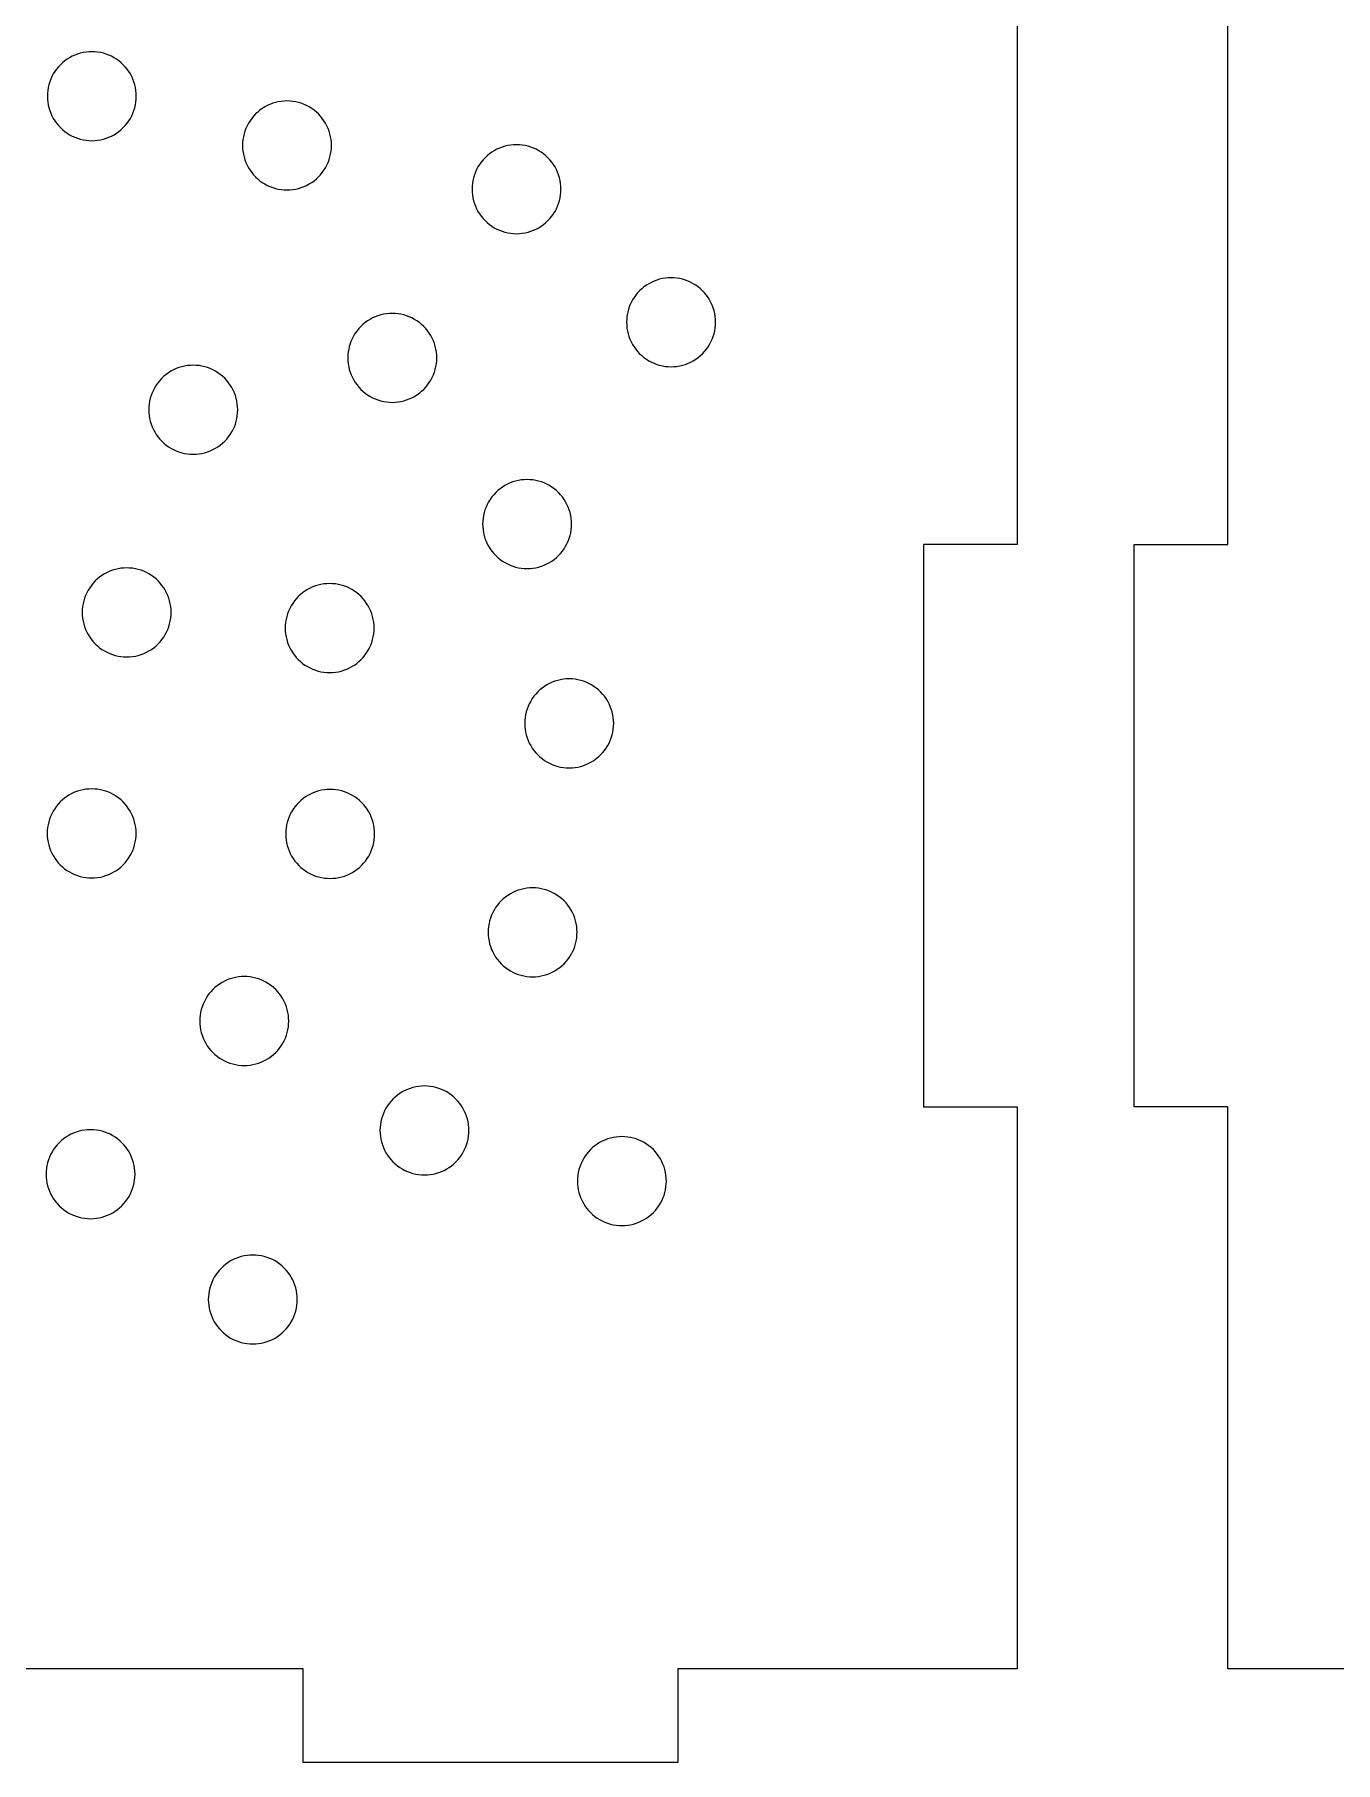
# Model space of a CAD drawing. Header units: millimetres. Extents: x 0 to 375, y -239 to 0.
# Drawn here: x 143 to 198.6, y -128 to -54.2 of the extents above; entities that cross this region are included whole.
import ezdxf

# ---------------------------------------------------------------- set-up
doc = ezdxf.new("R2010")
doc.units = ezdxf.units.MM
doc.layers.add('CUT', color=1, linetype='Continuous')

msp = doc.modelspace()

# ---------------------------------------------------------------- linework, layer by layer
at = {"layer": 'CUT'}
for points in [[(204.5, -124), (194, -124), (194, -100), (190, -100), (190, -76), (194, -76), (194, -52), (190, -52), (190, -28), (194, -28), (194, -4), (204.5, -4)], [(185, -52), (185, -76), (181, -76), (181, -100), (185, -100), (185, -124), (181, -124), (170.5, -124), (170.5, -128), (154.5, -128), (154.5, -124), (125.5, -124), (125.5, -128), (109.5, -128), (109.5, -124), (99, -124), (99, -124), (95, -124), (95, -100), (99, -100), (99, -76), (95, -76), (95, -52)]]:
    msp.add_lwpolyline(points, dxfattribs=at)
for points in [[(147.279, -57.463), (147.315, -57.344), (147.343, -57.223), (147.363, -57.1), (147.375, -56.977), (147.379, -56.852), (147.375, -56.728), (147.363, -56.604), (147.343, -56.482), (147.315, -56.361), (147.279, -56.242), (147.235, -56.125), (147.183, -56.012), (147.125, -55.903), (147.059, -55.797), (146.987, -55.696), (146.908, -55.6), (146.823, -55.509), (146.732, -55.424), (146.636, -55.345), (146.535, -55.273), (146.43, -55.207), (146.32, -55.149), (146.207, -55.098), (146.091, -55.054), (145.972, -55.018), (145.851, -54.989), (145.728, -54.969), (145.604, -54.957), (145.48, -54.953), (145.356, -54.957), (145.232, -54.969), (145.109, -54.989), (144.988, -55.018), (144.869, -55.054), (144.753, -55.098), (144.64, -55.149), (144.53, -55.207), (144.425, -55.273), (144.324, -55.345), (144.228, -55.424), (144.137, -55.509), (144.052, -55.6), (143.973, -55.696), (143.901, -55.797), (143.835, -55.903), (143.777, -56.012), (143.725, -56.125), (143.681, -56.242), (143.645, -56.361), (143.617, -56.482), (143.597, -56.604), (143.585, -56.728), (143.581, -56.852), (143.585, -56.977), (143.597, -57.1), (143.617, -57.223), (143.645, -57.344), (143.681, -57.463), (143.725, -57.579), (143.777, -57.692), (143.835, -57.802), (143.901, -57.908), (143.973, -58.009), (144.052, -58.105), (144.137, -58.195), (144.228, -58.28), (144.324, -58.359), (144.425, -58.432), (144.53, -58.497), (144.64, -58.556), (144.753, -58.607), (144.869, -58.651), (144.988, -58.687), (145.109, -58.715), (145.232, -58.735), (145.356, -58.748), (145.48, -58.752), (145.604, -58.748), (145.728, -58.735), (145.851, -58.715), (145.972, -58.687), (146.091, -58.651), (146.207, -58.607), (146.32, -58.556), (146.43, -58.497), (146.535, -58.432), (146.636, -58.359), (146.732, -58.28), (146.823, -58.195), (146.908, -58.105), (146.987, -58.009), (147.059, -57.908), (147.125, -57.802), (147.183, -57.692), (147.235, -57.579), (147.279, -57.463)], [(155.57, -59.681), (155.614, -59.565), (155.65, -59.446), (155.678, -59.325), (155.698, -59.203), (155.711, -59.079), (155.715, -58.955), (155.711, -58.83), (155.698, -58.707), (155.678, -58.584), (155.65, -58.463), (155.614, -58.344), (155.57, -58.228), (155.519, -58.115), (155.46, -58.005), (155.395, -57.899), (155.322, -57.798), (155.243, -57.702), (155.158, -57.612), (155.068, -57.527), (154.972, -57.448), (154.871, -57.375), (154.765, -57.31), (154.655, -57.251), (154.542, -57.2), (154.426, -57.156), (154.307, -57.12), (154.186, -57.092), (154.063, -57.072), (153.94, -57.059), (153.815, -57.055), (153.691, -57.059), (153.567, -57.072), (153.445, -57.092), (153.324, -57.12), (153.205, -57.156), (153.089, -57.2), (152.975, -57.251), (152.866, -57.31), (152.76, -57.375), (152.659, -57.448), (152.563, -57.527), (152.472, -57.612), (152.387, -57.702), (152.309, -57.798), (152.236, -57.899), (152.171, -58.005), (152.112, -58.115), (152.061, -58.228), (152.017, -58.344), (151.981, -58.463), (151.953, -58.584), (151.932, -58.707), (151.92, -58.83), (151.916, -58.955), (151.92, -59.079), (151.932, -59.203), (151.953, -59.325), (151.981, -59.446), (152.017, -59.565), (152.061, -59.681), (152.112, -59.795), (152.171, -59.904), (152.236, -60.01), (152.309, -60.111), (152.387, -60.207), (152.472, -60.298), (152.563, -60.383), (152.659, -60.461), (152.76, -60.534), (152.866, -60.599), (152.975, -60.658), (153.089, -60.709), (153.205, -60.753), (153.324, -60.789), (153.445, -60.817), (153.567, -60.838), (153.691, -60.85), (153.815, -60.854), (153.94, -60.85), (154.063, -60.838), (154.186, -60.817), (154.307, -60.789), (154.426, -60.753), (154.542, -60.709), (154.655, -60.658), (154.765, -60.599), (154.871, -60.534), (154.972, -60.461), (155.068, -60.383), (155.158, -60.298), (155.243, -60.207), (155.322, -60.111), (155.395, -60.01), (155.46, -59.904), (155.519, -59.795), (155.57, -59.681)], [(165.415, -61.433), (165.451, -61.314), (165.479, -61.193), (165.5, -61.07), (165.512, -60.947), (165.516, -60.822), (165.512, -60.698), (165.5, -60.575), (165.479, -60.452), (165.451, -60.331), (165.415, -60.212), (165.371, -60.096), (165.32, -59.982), (165.261, -59.873), (165.196, -59.767), (165.123, -59.666), (165.045, -59.57), (164.96, -59.479), (164.869, -59.394), (164.773, -59.316), (164.672, -59.243), (164.566, -59.178), (164.457, -59.119), (164.343, -59.068), (164.227, -59.024), (164.108, -58.988), (163.987, -58.96), (163.864, -58.939), (163.741, -58.927), (163.617, -58.923), (163.492, -58.927), (163.369, -58.939), (163.246, -58.96), (163.125, -58.988), (163.006, -59.024), (162.89, -59.068), (162.777, -59.119), (162.667, -59.178), (162.561, -59.243), (162.46, -59.316), (162.364, -59.394), (162.274, -59.479), (162.189, -59.57), (162.11, -59.666), (162.037, -59.767), (161.972, -59.873), (161.913, -59.982), (161.862, -60.096), (161.818, -60.212), (161.782, -60.331), (161.754, -60.452), (161.734, -60.575), (161.721, -60.698), (161.717, -60.822), (161.721, -60.947), (161.734, -61.07), (161.754, -61.193), (161.782, -61.314), (161.818, -61.433), (161.862, -61.549), (161.913, -61.662), (161.972, -61.772), (162.037, -61.878), (162.11, -61.979), (162.189, -62.075), (162.274, -62.165), (162.364, -62.25), (162.46, -62.329), (162.561, -62.402), (162.667, -62.467), (162.777, -62.526), (162.89, -62.577), (163.006, -62.621), (163.125, -62.657), (163.246, -62.685), (163.369, -62.705), (163.492, -62.718), (163.617, -62.722), (163.741, -62.718), (163.864, -62.705), (163.987, -62.685), (164.108, -62.657), (164.227, -62.621), (164.343, -62.577), (164.457, -62.526), (164.566, -62.467), (164.672, -62.402), (164.773, -62.329), (164.869, -62.25), (164.96, -62.165), (165.045, -62.075), (165.123, -61.979), (165.196, -61.878), (165.261, -61.772), (165.32, -61.662), (165.371, -61.549), (165.415, -61.433)], [(172.016, -67.114), (172.052, -66.995), (172.08, -66.874), (172.1, -66.751), (172.113, -66.628), (172.117, -66.503), (172.113, -66.379), (172.1, -66.256), (172.08, -66.133), (172.052, -66.012), (172.016, -65.893), (171.972, -65.777), (171.921, -65.663), (171.862, -65.554), (171.797, -65.448), (171.724, -65.347), (171.645, -65.251), (171.56, -65.16), (171.47, -65.075), (171.374, -64.997), (171.273, -64.924), (171.167, -64.859), (171.057, -64.8), (170.944, -64.749), (170.828, -64.705), (170.709, -64.669), (170.588, -64.641), (170.465, -64.62), (170.342, -64.608), (170.217, -64.604), (170.093, -64.608), (169.97, -64.62), (169.847, -64.641), (169.726, -64.669), (169.607, -64.705), (169.491, -64.749), (169.377, -64.8), (169.268, -64.859), (169.162, -64.924), (169.061, -64.997), (168.965, -65.075), (168.874, -65.16), (168.789, -65.251), (168.711, -65.347), (168.638, -65.448), (168.573, -65.554), (168.514, -65.663), (168.463, -65.777), (168.419, -65.893), (168.383, -66.012), (168.355, -66.133), (168.334, -66.256), (168.322, -66.379), (168.318, -66.503), (168.322, -66.628), (168.334, -66.751), (168.355, -66.874), (168.383, -66.995), (168.419, -67.114), (168.463, -67.23), (168.514, -67.343), (168.573, -67.453), (168.638, -67.559), (168.711, -67.66), (168.789, -67.756), (168.874, -67.846), (168.965, -67.931), (169.061, -68.01), (169.162, -68.083), (169.268, -68.148), (169.377, -68.207), (169.491, -68.258), (169.607, -68.302), (169.726, -68.338), (169.847, -68.366), (169.97, -68.387), (170.093, -68.399), (170.217, -68.403), (170.342, -68.399), (170.465, -68.387), (170.588, -68.366), (170.709, -68.338), (170.828, -68.302), (170.944, -68.258), (171.057, -68.207), (171.167, -68.148), (171.273, -68.083), (171.374, -68.01), (171.47, -67.931), (171.56, -67.846), (171.645, -67.756), (171.724, -67.66), (171.797, -67.559), (171.862, -67.453), (171.921, -67.343), (171.972, -67.23), (172.016, -67.114)], [(160.11, -68.636), (160.146, -68.517), (160.174, -68.396), (160.195, -68.274), (160.207, -68.15), (160.211, -68.026), (160.207, -67.902), (160.195, -67.778), (160.174, -67.655), (160.146, -67.534), (160.11, -67.415), (160.066, -67.299), (160.015, -67.186), (159.956, -67.076), (159.891, -66.971), (159.818, -66.87), (159.74, -66.773), (159.655, -66.683), (159.564, -66.598), (159.468, -66.519), (159.367, -66.447), (159.261, -66.381), (159.152, -66.322), (159.038, -66.271), (158.922, -66.227), (158.803, -66.191), (158.682, -66.163), (158.559, -66.143), (158.436, -66.131), (158.312, -66.126), (158.187, -66.131), (158.064, -66.143), (157.941, -66.163), (157.82, -66.191), (157.701, -66.227), (157.585, -66.271), (157.472, -66.322), (157.362, -66.381), (157.256, -66.447), (157.155, -66.519), (157.059, -66.598), (156.969, -66.683), (156.884, -66.773), (156.805, -66.87), (156.732, -66.971), (156.667, -67.076), (156.608, -67.186), (156.557, -67.299), (156.513, -67.415), (156.477, -67.534), (156.449, -67.655), (156.429, -67.778), (156.416, -67.902), (156.412, -68.026), (156.416, -68.15), (156.429, -68.274), (156.449, -68.396), (156.477, -68.517), (156.513, -68.636), (156.557, -68.753), (156.608, -68.866), (156.667, -68.975), (156.732, -69.081), (156.805, -69.182), (156.884, -69.278), (156.969, -69.369), (157.059, -69.454), (157.155, -69.533), (157.256, -69.605), (157.362, -69.671), (157.472, -69.729), (157.585, -69.78), (157.701, -69.824), (157.82, -69.86), (157.941, -69.889), (158.064, -69.909), (158.187, -69.921), (158.312, -69.925), (158.436, -69.921), (158.559, -69.909), (158.682, -69.889), (158.803, -69.86), (158.922, -69.824), (159.038, -69.78), (159.152, -69.729), (159.261, -69.671), (159.367, -69.605), (159.468, -69.533), (159.564, -69.454), (159.655, -69.369), (159.74, -69.278), (159.818, -69.182), (159.891, -69.081), (159.956, -68.975), (160.015, -68.866), (160.066, -68.753), (160.11, -68.636)], [(151.609, -70.851), (151.645, -70.732), (151.674, -70.611), (151.694, -70.489), (151.706, -70.365), (151.71, -70.241), (151.706, -70.117), (151.694, -69.993), (151.674, -69.87), (151.645, -69.749), (151.609, -69.63), (151.566, -69.514), (151.514, -69.401), (151.456, -69.291), (151.39, -69.186), (151.318, -69.085), (151.239, -68.989), (151.154, -68.898), (151.063, -68.813), (150.967, -68.734), (150.866, -68.662), (150.76, -68.596), (150.651, -68.537), (150.538, -68.486), (150.421, -68.442), (150.302, -68.406), (150.181, -68.378), (150.059, -68.358), (149.935, -68.346), (149.811, -68.342), (149.687, -68.346), (149.563, -68.358), (149.44, -68.378), (149.319, -68.406), (149.2, -68.442), (149.084, -68.486), (148.971, -68.537), (148.861, -68.596), (148.756, -68.662), (148.655, -68.734), (148.559, -68.813), (148.468, -68.898), (148.383, -68.989), (148.304, -69.085), (148.232, -69.186), (148.166, -69.291), (148.107, -69.401), (148.056, -69.514), (148.012, -69.63), (147.976, -69.749), (147.948, -69.87), (147.928, -69.993), (147.916, -70.117), (147.912, -70.241), (147.916, -70.365), (147.928, -70.489), (147.948, -70.611), (147.976, -70.732), (148.012, -70.851), (148.056, -70.968), (148.107, -71.081), (148.166, -71.19), (148.232, -71.296), (148.304, -71.397), (148.383, -71.493), (148.468, -71.584), (148.559, -71.669), (148.655, -71.748), (148.756, -71.82), (148.861, -71.886), (148.971, -71.944), (149.084, -71.996), (149.2, -72.039), (149.319, -72.075), (149.44, -72.104), (149.563, -72.124), (149.687, -72.136), (149.811, -72.14), (149.935, -72.136), (150.059, -72.124), (150.181, -72.104), (150.302, -72.075), (150.421, -72.039), (150.538, -71.996), (150.651, -71.944), (150.76, -71.886), (150.866, -71.82), (150.967, -71.748), (151.063, -71.669), (151.154, -71.584), (151.239, -71.493), (151.318, -71.397), (151.39, -71.296), (151.456, -71.19), (151.514, -71.081), (151.566, -70.968), (151.609, -70.851)], [(165.869, -75.731), (165.905, -75.613), (165.933, -75.491), (165.953, -75.369), (165.965, -75.245), (165.969, -75.121), (165.965, -74.997), (165.953, -74.873), (165.933, -74.75), (165.905, -74.629), (165.869, -74.51), (165.825, -74.394), (165.773, -74.281), (165.715, -74.171), (165.649, -74.066), (165.577, -73.965), (165.498, -73.869), (165.413, -73.778), (165.322, -73.693), (165.226, -73.614), (165.125, -73.542), (165.02, -73.476), (164.91, -73.418), (164.797, -73.366), (164.681, -73.322), (164.562, -73.286), (164.441, -73.258), (164.318, -73.238), (164.194, -73.226), (164.07, -73.222), (163.946, -73.226), (163.822, -73.238), (163.699, -73.258), (163.578, -73.286), (163.459, -73.322), (163.343, -73.366), (163.23, -73.418), (163.12, -73.476), (163.015, -73.542), (162.914, -73.614), (162.818, -73.693), (162.727, -73.778), (162.642, -73.869), (162.563, -73.965), (162.491, -74.066), (162.425, -74.171), (162.367, -74.281), (162.315, -74.394), (162.271, -74.51), (162.235, -74.629), (162.207, -74.75), (162.187, -74.873), (162.175, -74.997), (162.171, -75.121), (162.175, -75.245), (162.187, -75.369), (162.207, -75.491), (162.235, -75.613), (162.271, -75.731), (162.315, -75.848), (162.367, -75.961), (162.425, -76.071), (162.491, -76.176), (162.563, -76.277), (162.642, -76.373), (162.727, -76.464), (162.818, -76.549), (162.914, -76.628), (163.015, -76.7), (163.12, -76.766), (163.23, -76.824), (163.343, -76.876), (163.459, -76.919), (163.578, -76.956), (163.699, -76.984), (163.822, -77.004), (163.946, -77.016), (164.07, -77.02), (164.194, -77.016), (164.318, -77.004), (164.441, -76.984), (164.562, -76.956), (164.681, -76.919), (164.797, -76.876), (164.91, -76.824), (165.02, -76.766), (165.125, -76.7), (165.226, -76.628), (165.322, -76.549), (165.413, -76.464), (165.498, -76.373), (165.577, -76.277), (165.649, -76.176), (165.715, -76.071), (165.773, -75.961), (165.825, -75.848), (165.869, -75.731)], [(148.768, -79.504), (148.804, -79.385), (148.832, -79.264), (148.853, -79.142), (148.865, -79.018), (148.869, -78.894), (148.865, -78.77), (148.853, -78.646), (148.832, -78.523), (148.804, -78.402), (148.768, -78.283), (148.724, -78.167), (148.673, -78.054), (148.615, -77.944), (148.549, -77.839), (148.476, -77.738), (148.398, -77.641), (148.313, -77.551), (148.222, -77.466), (148.126, -77.387), (148.025, -77.315), (147.919, -77.249), (147.81, -77.19), (147.696, -77.139), (147.58, -77.095), (147.461, -77.059), (147.34, -77.031), (147.218, -77.011), (147.094, -76.999), (146.97, -76.994), (146.845, -76.999), (146.722, -77.011), (146.599, -77.031), (146.478, -77.059), (146.359, -77.095), (146.243, -77.139), (146.13, -77.19), (146.02, -77.249), (145.914, -77.315), (145.813, -77.387), (145.717, -77.466), (145.627, -77.551), (145.542, -77.641), (145.463, -77.738), (145.39, -77.839), (145.325, -77.944), (145.266, -78.054), (145.215, -78.167), (145.171, -78.283), (145.135, -78.402), (145.107, -78.523), (145.087, -78.646), (145.074, -78.77), (145.07, -78.894), (145.074, -79.018), (145.087, -79.142), (145.107, -79.264), (145.135, -79.385), (145.171, -79.504), (145.215, -79.621), (145.266, -79.734), (145.325, -79.843), (145.39, -79.949), (145.463, -80.05), (145.542, -80.146), (145.627, -80.237), (145.717, -80.322), (145.813, -80.401), (145.914, -80.473), (146.02, -80.539), (146.13, -80.597), (146.243, -80.648), (146.359, -80.692), (146.478, -80.728), (146.599, -80.757), (146.722, -80.777), (146.845, -80.789), (146.97, -80.793), (147.094, -80.789), (147.218, -80.777), (147.34, -80.757), (147.461, -80.728), (147.58, -80.692), (147.696, -80.648), (147.81, -80.597), (147.919, -80.539), (148.025, -80.473), (148.126, -80.401), (148.222, -80.322), (148.313, -80.237), (148.398, -80.146), (148.476, -80.05), (148.549, -79.949), (148.615, -79.843), (148.673, -79.734), (148.724, -79.621), (148.768, -79.504)], [(157.437, -80.172), (157.473, -80.053), (157.501, -79.932), (157.521, -79.81), (157.533, -79.686), (157.537, -79.562), (157.533, -79.438), (157.521, -79.314), (157.501, -79.191), (157.473, -79.07), (157.437, -78.951), (157.393, -78.835), (157.341, -78.722), (157.283, -78.612), (157.217, -78.507), (157.145, -78.406), (157.066, -78.31), (156.981, -78.219), (156.89, -78.134), (156.794, -78.055), (156.693, -77.983), (156.588, -77.917), (156.478, -77.858), (156.365, -77.807), (156.249, -77.763), (156.13, -77.727), (156.009, -77.699), (155.886, -77.679), (155.762, -77.667), (155.638, -77.663), (155.514, -77.667), (155.39, -77.679), (155.267, -77.699), (155.146, -77.727), (155.027, -77.763), (154.911, -77.807), (154.798, -77.858), (154.688, -77.917), (154.583, -77.983), (154.482, -78.055), (154.386, -78.134), (154.295, -78.219), (154.21, -78.31), (154.131, -78.406), (154.059, -78.507), (153.993, -78.612), (153.935, -78.722), (153.883, -78.835), (153.839, -78.951), (153.803, -79.07), (153.775, -79.191), (153.755, -79.314), (153.743, -79.438), (153.739, -79.562), (153.743, -79.686), (153.755, -79.81), (153.775, -79.932), (153.803, -80.053), (153.839, -80.172), (153.883, -80.289), (153.935, -80.402), (153.993, -80.512), (154.059, -80.617), (154.131, -80.718), (154.21, -80.814), (154.295, -80.905), (154.386, -80.99), (154.482, -81.069), (154.583, -81.141), (154.688, -81.207), (154.798, -81.265), (154.911, -81.317), (155.027, -81.36), (155.146, -81.396), (155.267, -81.425), (155.39, -81.445), (155.514, -81.457), (155.638, -81.461), (155.762, -81.457), (155.886, -81.445), (156.009, -81.425), (156.13, -81.396), (156.249, -81.36), (156.365, -81.317), (156.478, -81.265), (156.588, -81.207), (156.693, -81.141), (156.794, -81.069), (156.89, -80.99), (156.981, -80.905), (157.066, -80.814), (157.145, -80.718), (157.217, -80.617), (157.283, -80.512), (157.341, -80.402), (157.393, -80.289), (157.437, -80.172)], [(167.666, -84.243), (167.702, -84.124), (167.73, -84.003), (167.751, -83.88), (167.763, -83.757), (167.767, -83.632), (167.763, -83.508), (167.751, -83.385), (167.73, -83.262), (167.702, -83.141), (167.666, -83.022), (167.622, -82.906), (167.571, -82.792), (167.512, -82.683), (167.447, -82.577), (167.374, -82.476), (167.295, -82.38), (167.21, -82.289), (167.12, -82.205), (167.024, -82.126), (166.923, -82.053), (166.817, -81.988), (166.708, -81.929), (166.594, -81.878), (166.478, -81.834), (166.359, -81.798), (166.238, -81.77), (166.115, -81.749), (165.992, -81.737), (165.867, -81.733), (165.743, -81.737), (165.62, -81.749), (165.497, -81.77), (165.376, -81.798), (165.257, -81.834), (165.141, -81.878), (165.027, -81.929), (164.918, -81.988), (164.812, -82.053), (164.711, -82.126), (164.615, -82.205), (164.524, -82.289), (164.439, -82.38), (164.361, -82.476), (164.288, -82.577), (164.223, -82.683), (164.164, -82.792), (164.113, -82.906), (164.069, -83.022), (164.033, -83.141), (164.005, -83.262), (163.984, -83.385), (163.972, -83.508), (163.968, -83.632), (163.972, -83.757), (163.984, -83.88), (164.005, -84.003), (164.033, -84.124), (164.069, -84.243), (164.113, -84.359), (164.164, -84.473), (164.223, -84.582), (164.288, -84.688), (164.361, -84.789), (164.439, -84.885), (164.524, -84.975), (164.615, -85.06), (164.711, -85.139), (164.812, -85.212), (164.918, -85.277), (165.027, -85.336), (165.141, -85.387), (165.257, -85.431), (165.376, -85.467), (165.497, -85.495), (165.62, -85.516), (165.743, -85.528), (165.867, -85.532), (165.992, -85.528), (166.115, -85.516), (166.238, -85.495), (166.359, -85.467), (166.478, -85.431), (166.594, -85.387), (166.708, -85.336), (166.817, -85.277), (166.923, -85.212), (167.024, -85.139), (167.12, -85.06), (167.21, -84.975), (167.295, -84.885), (167.374, -84.789), (167.447, -84.688), (167.512, -84.582), (167.571, -84.473), (167.622, -84.359), (167.666, -84.243)], [(147.272, -88.941), (147.308, -88.822), (147.336, -88.701), (147.357, -88.578), (147.369, -88.454), (147.373, -88.33), (147.369, -88.206), (147.357, -88.082), (147.336, -87.96), (147.308, -87.839), (147.272, -87.72), (147.228, -87.603), (147.177, -87.49), (147.118, -87.381), (147.053, -87.275), (146.98, -87.174), (146.901, -87.078), (146.817, -86.987), (146.726, -86.902), (146.63, -86.823), (146.529, -86.751), (146.423, -86.685), (146.314, -86.627), (146.2, -86.576), (146.084, -86.532), (145.965, -86.496), (145.844, -86.467), (145.721, -86.447), (145.598, -86.435), (145.473, -86.431), (145.349, -86.435), (145.226, -86.447), (145.103, -86.467), (144.982, -86.496), (144.863, -86.532), (144.747, -86.576), (144.633, -86.627), (144.524, -86.685), (144.418, -86.751), (144.317, -86.823), (144.221, -86.902), (144.13, -86.987), (144.046, -87.078), (143.967, -87.174), (143.894, -87.275), (143.829, -87.381), (143.77, -87.49), (143.719, -87.603), (143.675, -87.72), (143.639, -87.839), (143.611, -87.96), (143.59, -88.082), (143.578, -88.206), (143.574, -88.33), (143.578, -88.454), (143.59, -88.578), (143.611, -88.701), (143.639, -88.822), (143.675, -88.941), (143.719, -89.057), (143.77, -89.17), (143.829, -89.28), (143.894, -89.385), (143.967, -89.486), (144.046, -89.583), (144.13, -89.673), (144.221, -89.758), (144.317, -89.837), (144.418, -89.909), (144.524, -89.975), (144.633, -90.034), (144.747, -90.085), (144.863, -90.129), (144.982, -90.165), (145.103, -90.193), (145.226, -90.213), (145.349, -90.225), (145.473, -90.23), (145.598, -90.225), (145.721, -90.213), (145.844, -90.193), (145.965, -90.165), (146.084, -90.129), (146.2, -90.085), (146.314, -90.034), (146.423, -89.975), (146.529, -89.909), (146.63, -89.837), (146.726, -89.758), (146.817, -89.673), (146.901, -89.583), (146.98, -89.486), (147.053, -89.385), (147.118, -89.28), (147.177, -89.17), (147.228, -89.057), (147.272, -88.941)], [(157.457, -88.963), (157.493, -88.844), (157.521, -88.723), (157.542, -88.601), (157.554, -88.477), (157.558, -88.353), (157.554, -88.228), (157.542, -88.105), (157.521, -87.982), (157.493, -87.861), (157.457, -87.742), (157.413, -87.626), (157.362, -87.513), (157.303, -87.403), (157.238, -87.297), (157.165, -87.196), (157.087, -87.1), (157.002, -87.01), (156.911, -86.925), (156.815, -86.846), (156.714, -86.773), (156.608, -86.708), (156.499, -86.649), (156.385, -86.598), (156.269, -86.554), (156.15, -86.518), (156.029, -86.49), (155.906, -86.47), (155.783, -86.457), (155.659, -86.453), (155.534, -86.457), (155.411, -86.47), (155.288, -86.49), (155.167, -86.518), (155.048, -86.554), (154.932, -86.598), (154.818, -86.649), (154.709, -86.708), (154.603, -86.773), (154.502, -86.846), (154.406, -86.925), (154.316, -87.01), (154.231, -87.1), (154.152, -87.196), (154.079, -87.297), (154.014, -87.403), (153.955, -87.513), (153.904, -87.626), (153.86, -87.742), (153.824, -87.861), (153.796, -87.982), (153.775, -88.105), (153.763, -88.228), (153.759, -88.353), (153.763, -88.477), (153.775, -88.601), (153.796, -88.723), (153.824, -88.844), (153.86, -88.963), (153.904, -89.079), (153.955, -89.193), (154.014, -89.302), (154.079, -89.408), (154.152, -89.509), (154.231, -89.605), (154.316, -89.696), (154.406, -89.781), (154.502, -89.859), (154.603, -89.932), (154.709, -89.997), (154.818, -90.056), (154.932, -90.107), (155.048, -90.151), (155.167, -90.187), (155.288, -90.215), (155.411, -90.236), (155.534, -90.248), (155.659, -90.252), (155.783, -90.248), (155.906, -90.236), (156.029, -90.215), (156.15, -90.187), (156.269, -90.151), (156.385, -90.107), (156.499, -90.056), (156.608, -89.997), (156.714, -89.932), (156.815, -89.859), (156.911, -89.781), (157.002, -89.696), (157.087, -89.605), (157.165, -89.509), (157.238, -89.408), (157.303, -89.302), (157.362, -89.193), (157.413, -89.079), (157.457, -88.963)], [(166.06, -93.281), (166.103, -93.165), (166.139, -93.046), (166.168, -92.925), (166.188, -92.802), (166.2, -92.679), (166.204, -92.554), (166.2, -92.43), (166.188, -92.306), (166.168, -92.184), (166.139, -92.063), (166.103, -91.944), (166.06, -91.828), (166.008, -91.714), (165.95, -91.605), (165.884, -91.499), (165.812, -91.398), (165.733, -91.302), (165.648, -91.211), (165.557, -91.126), (165.461, -91.048), (165.36, -90.975), (165.255, -90.91), (165.145, -90.851), (165.032, -90.8), (164.915, -90.756), (164.796, -90.72), (164.675, -90.692), (164.553, -90.671), (164.429, -90.659), (164.305, -90.655), (164.181, -90.659), (164.057, -90.671), (163.934, -90.692), (163.813, -90.72), (163.694, -90.756), (163.578, -90.8), (163.465, -90.851), (163.355, -90.91), (163.25, -90.975), (163.149, -91.048), (163.053, -91.126), (162.962, -91.211), (162.877, -91.302), (162.798, -91.398), (162.726, -91.499), (162.66, -91.605), (162.601, -91.714), (162.55, -91.828), (162.506, -91.944), (162.47, -92.063), (162.442, -92.184), (162.422, -92.306), (162.41, -92.43), (162.406, -92.554), (162.41, -92.679), (162.422, -92.802), (162.442, -92.925), (162.47, -93.046), (162.506, -93.165), (162.55, -93.281), (162.601, -93.394), (162.66, -93.504), (162.726, -93.61), (162.798, -93.711), (162.877, -93.807), (162.962, -93.897), (163.053, -93.982), (163.149, -94.061), (163.25, -94.134), (163.355, -94.199), (163.465, -94.258), (163.578, -94.309), (163.694, -94.353), (163.813, -94.389), (163.934, -94.417), (164.057, -94.437), (164.181, -94.45), (164.305, -94.454), (164.429, -94.45), (164.553, -94.437), (164.675, -94.417), (164.796, -94.389), (164.915, -94.353), (165.032, -94.309), (165.145, -94.258), (165.255, -94.199), (165.36, -94.134), (165.461, -94.061), (165.557, -93.982), (165.648, -93.897), (165.733, -93.807), (165.812, -93.711), (165.884, -93.61), (165.95, -93.504), (166.008, -93.394), (166.06, -93.281)], [(153.789, -96.952), (153.825, -96.833), (153.853, -96.712), (153.873, -96.59), (153.886, -96.466), (153.89, -96.342), (153.886, -96.218), (153.873, -96.094), (153.853, -95.971), (153.825, -95.85), (153.789, -95.731), (153.745, -95.615), (153.694, -95.502), (153.635, -95.392), (153.57, -95.287), (153.497, -95.186), (153.418, -95.09), (153.333, -94.999), (153.243, -94.914), (153.147, -94.835), (153.046, -94.763), (152.94, -94.697), (152.83, -94.638), (152.717, -94.587), (152.601, -94.543), (152.482, -94.507), (152.361, -94.479), (152.238, -94.459), (152.115, -94.447), (151.99, -94.443), (151.866, -94.447), (151.742, -94.459), (151.62, -94.479), (151.499, -94.507), (151.38, -94.543), (151.263, -94.587), (151.15, -94.638), (151.041, -94.697), (150.935, -94.763), (150.834, -94.835), (150.738, -94.914), (150.647, -94.999), (150.562, -95.09), (150.483, -95.186), (150.411, -95.287), (150.345, -95.392), (150.287, -95.502), (150.236, -95.615), (150.192, -95.731), (150.156, -95.85), (150.128, -95.971), (150.107, -96.094), (150.095, -96.218), (150.091, -96.342), (150.095, -96.466), (150.107, -96.59), (150.128, -96.712), (150.156, -96.833), (150.192, -96.952), (150.236, -97.069), (150.287, -97.182), (150.345, -97.291), (150.411, -97.397), (150.483, -97.498), (150.562, -97.594), (150.647, -97.685), (150.738, -97.77), (150.834, -97.849), (150.935, -97.921), (151.041, -97.987), (151.15, -98.045), (151.263, -98.097), (151.38, -98.14), (151.499, -98.176), (151.62, -98.205), (151.742, -98.225), (151.866, -98.237), (151.99, -98.241), (152.115, -98.237), (152.238, -98.225), (152.361, -98.205), (152.482, -98.176), (152.601, -98.14), (152.717, -98.097), (152.83, -98.045), (152.94, -97.987), (153.046, -97.921), (153.147, -97.849), (153.243, -97.77), (153.333, -97.685), (153.418, -97.594), (153.497, -97.498), (153.57, -97.397), (153.635, -97.291), (153.694, -97.182), (153.745, -97.069), (153.789, -96.952)], [(161.44, -101.742), (161.484, -101.625), (161.52, -101.506), (161.548, -101.385), (161.568, -101.263), (161.58, -101.139), (161.584, -101.015), (161.58, -100.891), (161.568, -100.767), (161.548, -100.644), (161.52, -100.523), (161.484, -100.404), (161.44, -100.288), (161.388, -100.175), (161.33, -100.065), (161.264, -99.96), (161.192, -99.859), (161.113, -99.763), (161.028, -99.672), (160.937, -99.587), (160.841, -99.508), (160.74, -99.436), (160.635, -99.37), (160.525, -99.311), (160.412, -99.26), (160.296, -99.216), (160.177, -99.18), (160.056, -99.152), (159.933, -99.132), (159.809, -99.12), (159.685, -99.116), (159.561, -99.12), (159.437, -99.132), (159.314, -99.152), (159.193, -99.18), (159.075, -99.216), (158.958, -99.26), (158.845, -99.311), (158.735, -99.37), (158.63, -99.436), (158.529, -99.508), (158.433, -99.587), (158.342, -99.672), (158.257, -99.763), (158.178, -99.859), (158.106, -99.96), (158.04, -100.065), (157.982, -100.175), (157.93, -100.288), (157.887, -100.404), (157.85, -100.523), (157.822, -100.644), (157.802, -100.767), (157.79, -100.891), (157.786, -101.015), (157.79, -101.139), (157.802, -101.263), (157.822, -101.385), (157.85, -101.506), (157.887, -101.625), (157.93, -101.742), (157.982, -101.855), (158.04, -101.965), (158.106, -102.07), (158.178, -102.171), (158.257, -102.267), (158.342, -102.358), (158.433, -102.443), (158.529, -102.522), (158.63, -102.594), (158.735, -102.66), (158.845, -102.718), (158.958, -102.77), (159.075, -102.813), (159.193, -102.849), (159.314, -102.878), (159.437, -102.898), (159.561, -102.91), (159.685, -102.914), (159.809, -102.91), (159.933, -102.898), (160.056, -102.878), (160.177, -102.849), (160.296, -102.813), (160.412, -102.77), (160.525, -102.718), (160.635, -102.66), (160.74, -102.594), (160.841, -102.522), (160.937, -102.443), (161.028, -102.358), (161.113, -102.267), (161.192, -102.171), (161.264, -102.07), (161.33, -101.965), (161.388, -101.855), (161.44, -101.742)], [(147.18, -103.609), (147.223, -103.493), (147.259, -103.374), (147.288, -103.253), (147.308, -103.13), (147.32, -103.007), (147.324, -102.883), (147.32, -102.758), (147.308, -102.635), (147.288, -102.512), (147.259, -102.391), (147.223, -102.272), (147.18, -102.156), (147.128, -102.042), (147.07, -101.933), (147.004, -101.827), (146.932, -101.726), (146.853, -101.63), (146.768, -101.54), (146.677, -101.455), (146.581, -101.376), (146.48, -101.303), (146.374, -101.238), (146.265, -101.179), (146.152, -101.128), (146.035, -101.084), (145.916, -101.048), (145.795, -101.02), (145.673, -100.999), (145.549, -100.987), (145.425, -100.983), (145.301, -100.987), (145.177, -100.999), (145.054, -101.02), (144.933, -101.048), (144.814, -101.084), (144.698, -101.128), (144.585, -101.179), (144.475, -101.238), (144.37, -101.303), (144.269, -101.376), (144.173, -101.455), (144.082, -101.54), (143.997, -101.63), (143.918, -101.726), (143.846, -101.827), (143.78, -101.933), (143.721, -102.042), (143.67, -102.156), (143.626, -102.272), (143.59, -102.391), (143.562, -102.512), (143.542, -102.635), (143.53, -102.758), (143.526, -102.883), (143.53, -103.007), (143.542, -103.13), (143.562, -103.253), (143.59, -103.374), (143.626, -103.493), (143.67, -103.609), (143.721, -103.723), (143.78, -103.832), (143.846, -103.938), (143.918, -104.039), (143.997, -104.135), (144.082, -104.226), (144.173, -104.311), (144.269, -104.389), (144.37, -104.462), (144.475, -104.527), (144.585, -104.586), (144.698, -104.637), (144.814, -104.681), (144.933, -104.717), (145.054, -104.745), (145.177, -104.766), (145.301, -104.778), (145.425, -104.782), (145.549, -104.778), (145.673, -104.766), (145.795, -104.745), (145.916, -104.717), (146.035, -104.681), (146.152, -104.637), (146.265, -104.586), (146.374, -104.527), (146.48, -104.462), (146.581, -104.389), (146.677, -104.311), (146.768, -104.226), (146.853, -104.135), (146.932, -104.039), (147.004, -103.938), (147.07, -103.832), (147.128, -103.723), (147.18, -103.609)], [(169.916, -103.787), (169.953, -103.668), (169.981, -103.547), (170.001, -103.425), (170.013, -103.301), (170.017, -103.177), (170.013, -103.053), (170.001, -102.929), (169.981, -102.806), (169.953, -102.685), (169.916, -102.566), (169.873, -102.45), (169.821, -102.337), (169.763, -102.227), (169.697, -102.122), (169.625, -102.021), (169.546, -101.925), (169.461, -101.834), (169.37, -101.749), (169.274, -101.67), (169.173, -101.598), (169.068, -101.532), (168.958, -101.473), (168.845, -101.422), (168.728, -101.378), (168.609, -101.342), (168.488, -101.314), (168.366, -101.294), (168.242, -101.282), (168.118, -101.278), (167.994, -101.282), (167.87, -101.294), (167.747, -101.314), (167.626, -101.342), (167.507, -101.378), (167.391, -101.422), (167.278, -101.473), (167.168, -101.532), (167.063, -101.598), (166.962, -101.67), (166.866, -101.749), (166.775, -101.834), (166.69, -101.925), (166.611, -102.021), (166.539, -102.122), (166.473, -102.227), (166.414, -102.337), (166.363, -102.45), (166.319, -102.566), (166.283, -102.685), (166.255, -102.806), (166.235, -102.929), (166.223, -103.053), (166.219, -103.177), (166.223, -103.301), (166.235, -103.425), (166.255, -103.547), (166.283, -103.668), (166.319, -103.787), (166.363, -103.904), (166.414, -104.017), (166.473, -104.126), (166.539, -104.232), (166.611, -104.333), (166.69, -104.429), (166.775, -104.52), (166.866, -104.605), (166.962, -104.684), (167.063, -104.756), (167.168, -104.822), (167.278, -104.88), (167.391, -104.932), (167.507, -104.975), (167.626, -105.011), (167.747, -105.04), (167.87, -105.06), (167.994, -105.072), (168.118, -105.076), (168.242, -105.072), (168.366, -105.06), (168.488, -105.04), (168.609, -105.011), (168.728, -104.975), (168.845, -104.932), (168.958, -104.88), (169.068, -104.822), (169.173, -104.756), (169.274, -104.684), (169.37, -104.605), (169.461, -104.52), (169.546, -104.429), (169.625, -104.333), (169.697, -104.232), (169.763, -104.126), (169.821, -104.017), (169.873, -103.904), (169.916, -103.787)], [(154.153, -108.843), (154.189, -108.724), (154.217, -108.603), (154.238, -108.48), (154.25, -108.356), (154.254, -108.232), (154.25, -108.108), (154.238, -107.984), (154.217, -107.862), (154.189, -107.741), (154.153, -107.622), (154.109, -107.505), (154.058, -107.392), (153.999, -107.283), (153.934, -107.177), (153.861, -107.076), (153.782, -106.98), (153.698, -106.889), (153.607, -106.804), (153.511, -106.725), (153.41, -106.653), (153.304, -106.587), (153.195, -106.529), (153.081, -106.477), (152.965, -106.434), (152.846, -106.398), (152.725, -106.369), (152.602, -106.349), (152.479, -106.337), (152.355, -106.333), (152.23, -106.337), (152.107, -106.349), (151.984, -106.369), (151.863, -106.398), (151.744, -106.434), (151.628, -106.477), (151.514, -106.529), (151.405, -106.587), (151.299, -106.653), (151.198, -106.725), (151.102, -106.804), (151.011, -106.889), (150.927, -106.98), (150.848, -107.076), (150.775, -107.177), (150.71, -107.283), (150.651, -107.392), (150.6, -107.505), (150.556, -107.622), (150.52, -107.741), (150.492, -107.862), (150.471, -107.984), (150.459, -108.108), (150.455, -108.232), (150.459, -108.356), (150.471, -108.48), (150.492, -108.603), (150.52, -108.724), (150.556, -108.843), (150.6, -108.959), (150.651, -109.072), (150.71, -109.182), (150.775, -109.287), (150.848, -109.388), (150.927, -109.484), (151.011, -109.575), (151.102, -109.66), (151.198, -109.739), (151.299, -109.811), (151.405, -109.877), (151.514, -109.936), (151.628, -109.987), (151.744, -110.031), (151.863, -110.067), (151.984, -110.095), (152.107, -110.115), (152.23, -110.127), (152.355, -110.131), (152.479, -110.127), (152.602, -110.115), (152.725, -110.095), (152.846, -110.067), (152.965, -110.031), (153.081, -109.987), (153.195, -109.936), (153.304, -109.877), (153.41, -109.811), (153.511, -109.739), (153.607, -109.66), (153.698, -109.575), (153.782, -109.484), (153.861, -109.388), (153.934, -109.287), (153.999, -109.182), (154.058, -109.072), (154.109, -108.959), (154.153, -108.843)]]:
    msp.add_lwpolyline(points, close=True, dxfattribs=at)

doc.saveas('drawing.dxf')
